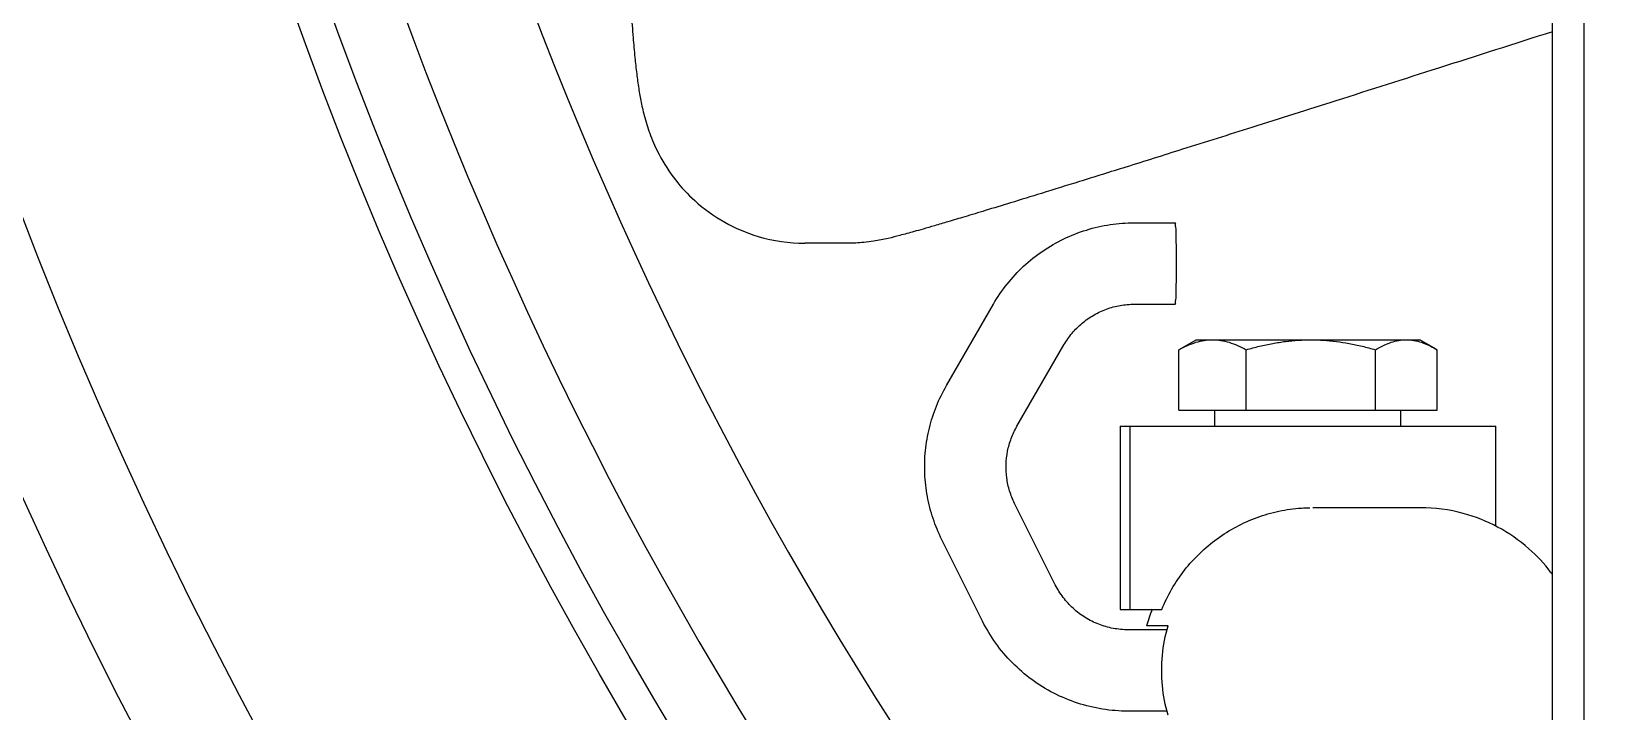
# Model space of a CAD drawing. Extents: x -50 to 48714, y -13211 to 6743.
# Drawn here: x 25909.86 to 25948.28, y -11642.73 to -11626.01 of the extents above; entities that cross this region are included whole.
import ezdxf

# ---------------------------------------------------------------- set-up
doc = ezdxf.new("R2010")
doc.units = 0
doc.header["$LTSCALE"] = 50
doc.layers.get('0').update_dxf_attribs({"linetype": 'CONTINUOUS'})

# ---------------------------------------------------------------- blocks, each defined once
blk = doc.blocks.new('SMAF_UE46_S')
for p, q in [((-52.761, -116.987), (-52.761, -52.849)), ((-51.976, -117.604), (-51.976, -52.849)), ((-63.031, -79.449), (-62.032, -79.449)), ((-70.081, -79.951), (-71.128, -79.951)), ((-67.649, -83.449), (-66.495, -81.449)), ((-63.031, -81.449), (-62.032, -81.449)), ((-65.917, -84.449), (-64.763, -82.449)), ((-61.941, -84.049), (-61.941, -82.569)), ((-61.901, -82.546), (-61.516, -82.324)), ((-61.516, -82.324), (-56.016, -82.324)), ((-60.281, -84.049), (-60.281, -82.569)), ((-57.107, -84.049), (-57.107, -82.569)), ((-55.631, -82.546), (-56.016, -82.324)), ((-55.636, -82.543), (-55.592, -82.569)), ((-55.592, -84.049), (-55.592, -82.569)), ((-61.941, -84.049), (-55.592, -84.049)), ((-61.051, -84.449), (-61.051, -84.049)), ((-56.481, -84.449), (-56.481, -84.049)), ((-63.382, -84.449), (-54.15, -84.449)), ((-63.382, -84.449), (-63.382, -88.949)), ((-63.147, -84.449), (-63.147, -88.949)), ((-54.15, -86.907), (-54.15, -84.449)), ((-64.974, -88.343), (-65.974, -86.343)), ((-56.005, -86.449), (-58.648, -86.449)), ((-66.763, -89.237), (-67.763, -87.237)), ((-63.382, -88.949), (-62.355, -88.949)), ((-62.224, -89.449), (-63.186, -89.449)), ((-62.205, -89.349), (-62.728, -89.349)), ((-62.224, -91.449), (-63.186, -91.449))]:
    blk.add_line(p, q)
for radius in [126.5, 111.15, 108.5, 100.5, 99.65]:
    blk.add_circle((11, -40.5), radius)
for radius, start, end in [(98, 189.8185, 224.09856), (95, 190.1327, 222.23933)]:
    blk.add_arc((11, -40.5), radius, start, end)
for points, start_tangent, end_tangent in [([(-75.914, -45.951), (-75.901, -51.347), (-75.867, -56.194), (-75.82, -60.205), (-75.766, -63.495), (-75.709, -66.175), (-75.652, -68.348), (-75.597, -70.104), (-75.543, -71.519), (-75.491, -72.657), (-75.442, -73.572), (-75.395, -74.306), (-75.35, -74.9), (-75.306, -75.384), (-75.261, -75.79), (-75.211, -76.147), (-75.151, -76.49), (-75.063, -76.862), (-74.92, -77.305), (-74.71, -77.771), (-74.307, -78.396), (-73.834, -78.905), (-73.099, -79.435), (-72.274, -79.784), (-71.128, -79.951)], (0, -1), (1, 0)), ([(-52.761, -74.754), (-55.561, -75.649), (-58.078, -76.451), (-60.149, -77.107), (-61.849, -77.643), (-63.242, -78.081), (-64.382, -78.436), (-65.314, -78.725), (-66.075, -78.959), (-66.695, -79.148), (-67.2, -79.301), (-67.612, -79.423), (-67.947, -79.522), (-68.221, -79.602), (-68.446, -79.666), (-68.794, -79.76), (-69.079, -79.831), (-69.436, -79.9), (-69.679, -79.931), (-70.081, -79.951)], (-0.952297, -0.305174), (-1, 0)), ([(-66.495, -81.449), (-66.158, -80.955), (-65.752, -80.516), (-65.284, -80.144), (-64.767, -79.845), (-64.21, -79.626), (-63.627, -79.493), (-63.031, -79.449)], (0.499871, 0.8661), (1, 0)), ([(-62.032, -79.449), (-62.026, -79.478), (-62.02, -79.563), (-62.014, -79.7), (-62.01, -79.881), (-62.007, -80.094), (-62.006, -80.328), (-62.006, -80.569), (-62.007, -80.803), (-62.01, -81.017), (-62.014, -81.197), (-62.02, -81.334), (-62.026, -81.42), (-62.032, -81.449)], (1, 0), (-1, 0)), ([(-64.763, -82.449), (-64.563, -82.163), (-64.316, -81.917), (-64.031, -81.717), (-63.715, -81.569), (-63.379, -81.479), (-63.031, -81.449)], (0.499871, 0.8661), (1, 0)), ([(-61.941, -82.569), (-61.725, -82.463), (-61.518, -82.386), (-61.314, -82.339), (-61.111, -82.324)], (0.875294, 0.483591), (1, 0)), ([(-61.111, -82.324), (-60.908, -82.339), (-60.704, -82.386), (-60.497, -82.463), (-60.281, -82.569)], (1, 0), (0.875294, -0.483591)), ([(-60.281, -82.569), (-59.953, -82.482), (-59.633, -82.414), (-59.317, -82.364), (-59.004, -82.334), (-58.694, -82.324)], (0.960744, 0.277438), (1, 0)), ([(-58.694, -82.324), (-58.382, -82.334), (-58.068, -82.364), (-57.754, -82.414), (-57.435, -82.482), (-57.107, -82.569)], (1, 0), (0.960744, -0.277438)), ([(-57.107, -82.569), (-56.91, -82.463), (-56.721, -82.386), (-56.535, -82.339), (-56.349, -82.324)], (0.855605, 0.51763), (1, 0)), ([(-56.349, -82.324), (-56.164, -82.339), (-55.978, -82.386), (-55.789, -82.463), (-55.636, -82.543)], (1, 0), (0.865643, -0.500661)), ([(-67.763, -87.237), (-67.978, -86.717), (-68.119, -86.171), (-68.181, -85.611), (-68.165, -85.047), (-68.069, -84.492), (-67.896, -83.956), (-67.649, -83.449)], (-0.447091, 0.894488), (0.499871, 0.8661)), ([(-65.974, -86.343), (-66.096, -86.038), (-66.167, -85.717), (-66.184, -85.389), (-66.147, -85.062), (-66.057, -84.746), (-65.917, -84.449)], (-0.447091, 0.894488), (0.499871, 0.8661)), ([(-62.355, -88.949), (-62.111, -88.447), (-61.799, -87.985), (-61.425, -87.571), (-60.998, -87.212), (-60.525, -86.917), (-60.016, -86.69), (-59.479, -86.536), (-58.927, -86.458), (-58.724, -86.449)], (0.37489, 0.927069), (0.99982, 0.018963)), ([(-52.757, -88.095), (-52.803, -88.032), (-53.339, -87.458), (-54.108, -86.924), (-54.949, -86.59), (-56.005, -86.449)], (-0.593181, 0.805069), (-1, 0)), ([(-63.186, -89.449), (-63.553, -89.415), (-63.907, -89.314), (-64.237, -89.15), (-64.531, -88.928), (-64.78, -88.656), (-64.974, -88.343)], (-1, 0), (-0.447091, 0.894488)), ([(-62.728, -89.349), (-62.585, -88.937)], (0.278475, 0.960444), (0.377524, 0.926)), ([(-63.186, -91.449), (-63.816, -91.399), (-64.43, -91.25), (-65.013, -91.007), (-65.551, -90.674), (-66.029, -90.262), (-66.437, -89.779), (-66.763, -89.237)], (-1, 0), (-0.447091, 0.894488)), ([(-62.205, -91.549), (-62.342, -90.819), (-62.342, -90.079), (-62.205, -89.349)], (-0.274913, 0.961469), (0.274913, 0.961469))]:
    blk.add_spline(points, degree=3, dxfattribs=dict(start_tangent=start_tangent, end_tangent=end_tangent))

msp = doc.modelspace()

# ---------------------------------------------------------------- block references
msp.add_blockref('SMAF_UE46_S', (26000, -11551.265))

doc.saveas('drawing.dxf')
